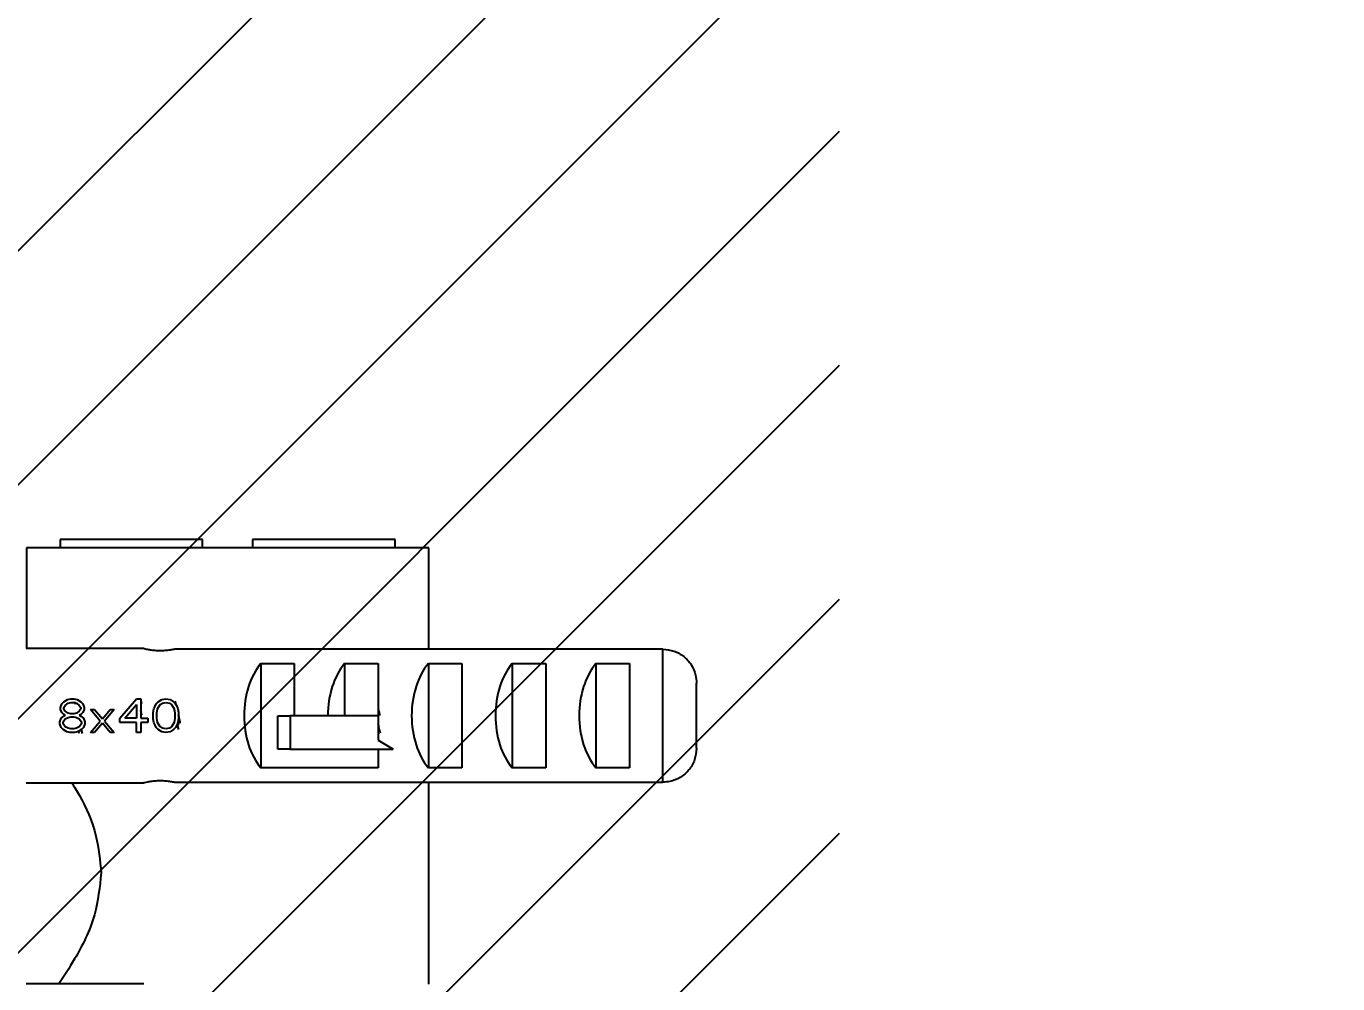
# Model space of a CAD drawing. Header units: millimetres. Extents: x 6110 to 6704, y -2661 to -1821.
# Drawn here: x 6597.88 to 6617.45, y -2364.52 to -2350.23 of the extents above; entities that cross this region are included whole.
import ezdxf

# ---------------------------------------------------------------- set-up
doc = ezdxf.new("R2010")
doc.units = ezdxf.units.MM
doc.header["$LTSCALE"] = 0.1
doc.layers.get('0').update_dxf_attribs({"lineweight": 15})
doc.layers.add('DIM', color=3, linetype='Continuous', lineweight=9)
doc.layers.add('hatch', color=2, linetype='Continuous')
doc.styles.get("Standard").update_dxf_attribs({"font": 'arial.ttf'})
doc.dimstyles.new('ISO-25', dxfattribs={"dimtxt": 2.5, "dimasz": 2.5, "dimexe": 1.25, "dimexo": 0.625, "dimtad": 1, "dimlfac": 5, "dimtxsty": 'Standard', "dimcen": 2.5, "dimadec": 0, "dimazin": 0, "dimtfac": 1, "dimtmove": 0, "dimatfit": 3, "dimfxl": 0, "dimarcsym": 0})

# ---------------------------------------------------------------- blocks, each defined once
blk = doc.blocks.new('*D40')
at = {"layer": 'Defpoints', "color": 0}
for p in [(6596.348, -2347.331), (6596.856, -2367.956), (6635.767, -2367.956)]:
    blk.add_point(p, dxfattribs=at)
at = {"layer": 'DIM', "color": 0, "lineweight": -2}
for p, q in [((6596.973, -2347.331), (6637.017, -2347.331)), ((6635.767, -2351.331), (6635.767, -2363.956)), ((6597.481, -2367.956), (6637.017, -2367.956))]:
    blk.add_line(p, q, dxfattribs=at)
at = {"layer": 'DIM', "color": 0}
for points in [[(6635.101, -2351.331), (6636.434, -2351.331), (6635.767, -2347.331)], [(6635.101, -2363.956), (6636.434, -2363.956), (6635.767, -2367.956)]]:
    blk.add_solid(points, dxfattribs=at)
at = {"layer": 'DIM', "color": 0, "insert": (6632.739, -2357.644), "char_height": 4, "attachment_point": 5, "rotation": 90}
blk.add_mtext('82,5', dxfattribs=at)

msp = doc.modelspace()

# ---------------------------------------------------------------- hatches: boundary and pattern name
at = {"layer": 'hatch'}
h = msp.add_hatch(dxfattribs=at)
h.set_pattern_fill('ANSI31', color=256, scale=0.777568)
h.set_pattern_definition([(45, (5809.2703, -2562.4971), (-1.7456907, 1.7456907), [])])
edge = h.paths.add_edge_path()
edge.add_spline(control_points=[(6597.4753, -2327.6311), (6597.5331, -2327.6451), (6597.6353, -2327.6615), (6597.7761, -2327.6615), (6597.8566, -2327.6514), (6597.8936, -2327.6448)], knot_values=[0, 0, 0, 0, 0.4237752, 0.7322165, 1, 1, 1, 1], degree=3, periodic=0)
edge.add_line((6597.5166, -2327.6369), (6597.9333, -2327.6369))
edge.add_arc((6597.7003, -2326.5693), 1.0927, 280.19055, 282.31636, ccw=False)
edge.add_spline(control_points=[(6597.8936, -2327.6448), (6597.8566, -2327.6514), (6597.7761, -2327.6615), (6597.6353, -2327.6615), (6597.5331, -2327.6451), (6597.4753, -2327.6311)], knot_values=[0, 0, 0, 0, 0.2677835, 0.5762248, 1, 1, 1, 1], degree=3, periodic=0)
edge.add_line((6597.4668, -2327.6762), (6597.4668, -2329.6212))
edge.add_line((6597.4668, -2329.6212), (6597.5166, -2329.6212))
edge.add_spline(control_points=[(6597.8936, -2329.6133), (6597.8566, -2329.6067), (6597.7761, -2329.5966), (6597.6353, -2329.5966), (6597.5331, -2329.613), (6597.4753, -2329.627)], knot_values=[0, 0, 0, 0, 0.2677887, 0.5762346, 1, 1, 1, 1], degree=3, periodic=0)
edge.add_line((6600.0995, -2329.4097), (6600.2847, -2329.4097))
edge.add_ellipse((6599.6335, -2328.629), major_axis=(0, -1), ratio=0.6666667, start_angle=218.68219, end_angle=321.31781, ccw=False)
edge.add_line((6598.6491, -2327.6369), (6597.5166, -2327.6369))
edge.add_spline(control_points=[(6597.4753, -2327.6311), (6597.5331, -2327.6451), (6597.6353, -2327.6615), (6597.7761, -2327.6615), (6597.8566, -2327.6514), (6597.8936, -2327.6448)], knot_values=[0, 0, 0, 0, 0.4237752, 0.7322165, 1, 1, 1, 1], degree=3, periodic=0)
edge.add_arc((6597.7003, -2326.5693), 1.0927, 280.19055, 282.31636)
edge.add_line((6597.9333, -2327.6369), (6605.717, -2327.6369))
edge.add_line((6605.717, -2327.6369), (6605.717, -2329.6212))
edge.add_line((6605.717, -2329.6212), (6597.5166, -2329.6212))
edge.add_spline(control_points=[(6597.8936, -2329.6133), (6597.8566, -2329.6067), (6597.7761, -2329.5966), (6597.6353, -2329.5966), (6597.5331, -2329.613), (6597.4753, -2329.627)], knot_values=[0, 0, 0, 0, 0.2677887, 0.5762346, 1, 1, 1, 1], degree=3, periodic=0)
edge.add_line((6597.4753, -2329.627), (6597.4668, -2329.6291))
edge.add_line((6597.4668, -2329.6291), (6597.4668, -2342.6294))
edge.add_line((6597.4668, -2342.6294), (6597.4753, -2342.6314))
edge.add_spline(control_points=[(6597.4753, -2342.6314), (6597.5331, -2342.6454), (6597.6353, -2342.6618), (6597.7761, -2342.6618), (6597.8566, -2342.6518), (6597.8936, -2342.6451)], knot_values=[0, 0, 0, 0, 0.4237752, 0.7322165, 1, 1, 1, 1], degree=3, periodic=0)
edge.add_line((6597.5166, -2342.6372), (6597.9333, -2342.6372))
edge.add_arc((6597.7003, -2341.5697), 1.0927, 280.19055, 282.31636, ccw=False)
edge.add_spline(control_points=[(6597.8936, -2342.6451), (6597.8566, -2342.6518), (6597.7761, -2342.6618), (6597.6353, -2342.6618), (6597.5331, -2342.6454), (6597.4753, -2342.6314)], knot_values=[0, 0, 0, 0, 0.2677835, 0.5762248, 1, 1, 1, 1], degree=3, periodic=0)
edge.add_line((6597.4668, -2342.6765), (6597.4668, -2344.6216))
edge.add_line((6597.4668, -2344.6216), (6597.5166, -2344.6216))
edge.add_spline(control_points=[(6597.8936, -2344.6136), (6597.8566, -2344.607), (6597.7761, -2344.5969), (6597.6353, -2344.5969), (6597.5331, -2344.6133), (6597.4753, -2344.6273)], knot_values=[0, 0, 0, 0, 0.2677887, 0.5762346, 1, 1, 1, 1], degree=3, periodic=0)
edge.add_line((6599.0317, -2344.41), (6599.2169, -2344.41))
edge.add_ellipse((6599.6335, -2343.6294), major_axis=(0, -1), ratio=0.6666667, start_angle=218.68219, end_angle=321.31781, ccw=False)
edge.add_line((6598.6491, -2342.6372), (6597.5166, -2342.6372))
edge.add_spline(control_points=[(6597.4753, -2342.6314), (6597.5331, -2342.6454), (6597.6353, -2342.6618), (6597.7761, -2342.6618), (6597.8566, -2342.6518), (6597.8936, -2342.6451)], knot_values=[0, 0, 0, 0, 0.4237752, 0.7322165, 1, 1, 1, 1], degree=3, periodic=0)
edge.add_arc((6597.7003, -2341.5697), 1.0927, 280.19055, 282.31636)
edge.add_line((6597.9333, -2342.6372), (6605.717, -2342.6372))
edge.add_line((6605.717, -2342.6372), (6605.717, -2344.6216))
edge.add_line((6605.717, -2344.6216), (6597.5166, -2344.6216))
edge.add_spline(control_points=[(6597.8936, -2344.6136), (6597.8566, -2344.607), (6597.7761, -2344.5969), (6597.6353, -2344.5969), (6597.5331, -2344.6133), (6597.4753, -2344.6273)], knot_values=[0, 0, 0, 0, 0.2677887, 0.5762346, 1, 1, 1, 1], degree=3, periodic=0)
edge.add_line((6597.4753, -2344.6273), (6597.4668, -2344.6294))
edge.add_line((6597.4668, -2344.6294), (6597.4668, -2580.4433))
edge.add_line((6597.4668, -2580.4433), (6610.0143, -2580.4433))
edge.add_line((6610.0143, -2580.4433), (6610.0143, -2004.0771))
edge.add_line((6610.0143, -2004.0771), (6597.4668, -2004.0771))
edge.add_line((6597.4668, -2004.0771), (6597.4668, -2327.629))
edge.add_line((6597.4668, -2327.629), (6597.4753, -2327.6311))

# ---------------------------------------------------------------- linework, layer by layer
at = {"linetype": 'Continuous', "lineweight": 25}
for p, q in [((6598.386, -2357.8854), (6598.386, -2358.0104)), ((6600.5127, -2357.8854), (6598.386, -2357.8854)), ((6600.5127, -2358.0104), (6600.5127, -2357.8854)), ((6601.2593, -2357.8854), (6601.2593, -2358.0104)), ((6603.386, -2357.8854), (6601.2593, -2357.8854)), ((6603.386, -2358.0104), (6603.386, -2357.8854)), ((6597.886, -2358.0104), (6597.886, -2359.5163)), ((6603.886, -2358.0104), (6597.886, -2358.0104)), ((6603.886, -2359.5241), (6603.886, -2358.0104)), ((6599.634, -2359.5163), (6597.8817, -2359.5163)), ((6607.3817, -2359.5241), (6600.0982, -2359.5241)), ((6607.3817, -2361.5084), (6607.3817, -2359.5241)), ((6601.3817, -2359.7356), (6601.8817, -2359.7356)), ((6601.3817, -2359.7356), (6601.3817, -2361.2969)), ((6601.8817, -2359.7356), (6601.8817, -2360.5163)), ((6602.6317, -2359.7356), (6602.6317, -2360.5163)), ((6602.6317, -2359.7356), (6603.1317, -2359.7356)), ((6603.1317, -2359.7356), (6603.1317, -2360.8805)), ((6603.8817, -2359.7356), (6603.8817, -2361.2969)), ((6603.8817, -2359.7356), (6604.3817, -2359.7356)), ((6604.3817, -2359.7356), (6604.3817, -2361.2969)), ((6605.1317, -2359.7356), (6605.1317, -2361.2969)), ((6605.1317, -2359.7356), (6605.6317, -2359.7356)), ((6605.6317, -2359.7356), (6605.6317, -2361.2969)), ((6606.3817, -2359.7356), (6606.8817, -2359.7356)), ((6606.3817, -2359.7356), (6606.3817, -2361.2969)), ((6606.8817, -2359.7356), (6606.8817, -2361.2969)), ((6607.8817, -2361.0004), (6607.8817, -2360.0321)), ((6598.4963, -2360.2769), (6598.5484, -2360.2663)), ((6598.5484, -2360.2663), (6598.5901, -2360.2663)), ((6598.5901, -2360.2663), (6598.6422, -2360.2769)), ((6599.2776, -2360.5535), (6599.5276, -2360.2663)), ((6599.5276, -2360.2663), (6599.5901, -2360.2663)), ((6599.5901, -2360.2663), (6599.5901, -2360.5535)), ((6599.9026, -2360.2769), (6599.9651, -2360.2663)), ((6599.9651, -2360.2663), (6600.0276, -2360.2769)), ((6598.3922, -2360.3939), (6598.413, -2360.3407)), ((6598.3922, -2360.4258), (6598.3922, -2360.3939)), ((6598.413, -2360.4684), (6598.3922, -2360.4258)), ((6598.413, -2360.3407), (6598.4442, -2360.3088)), ((6598.4442, -2360.3088), (6598.4963, -2360.2769)), ((6598.4442, -2360.3939), (6598.4651, -2360.362)), ((6598.4442, -2360.4152), (6598.4442, -2360.3939)), ((6598.4651, -2360.4471), (6598.4442, -2360.4152)), ((6598.4651, -2360.362), (6598.5067, -2360.3301)), ((6598.5067, -2360.479), (6598.4651, -2360.4471)), ((6598.5067, -2360.3301), (6598.5484, -2360.3194)), ((6598.5484, -2360.3194), (6598.5901, -2360.3194)), ((6598.5901, -2360.3194), (6598.6317, -2360.3301)), ((6598.6191, -2360.3518), (6598.608, -2360.3087)), ((6598.6317, -2360.3301), (6598.6734, -2360.362)), ((6598.6734, -2360.4471), (6598.6317, -2360.479)), ((6598.6422, -2360.2769), (6598.6942, -2360.3088)), ((6598.6734, -2360.362), (6598.6942, -2360.3939)), ((6598.6942, -2360.4152), (6598.6734, -2360.4471)), ((6598.6942, -2360.3088), (6598.7255, -2360.3407)), ((6598.6942, -2360.3939), (6598.6942, -2360.4152)), ((6598.7255, -2360.3407), (6598.7463, -2360.3939)), ((6598.7463, -2360.4258), (6598.7255, -2360.4684)), ((6598.7463, -2360.3939), (6598.7463, -2360.4258)), ((6598.9859, -2360.596), (6598.8401, -2360.4258)), ((6598.8401, -2360.4258), (6598.9026, -2360.4258)), ((6598.9026, -2360.4258), (6599.0172, -2360.5641)), ((6599.0172, -2360.5641), (6599.1317, -2360.4258)), ((6599.1942, -2360.4258), (6599.0484, -2360.596)), ((6599.1317, -2360.4258), (6599.1942, -2360.4258)), ((6599.3505, -2360.5535), (6599.5276, -2360.3514)), ((6599.5276, -2360.3514), (6599.5276, -2360.5535)), ((6599.6054, -2360.5104), (6599.5901, -2360.4401)), ((6599.7776, -2360.4684), (6599.788, -2360.4152)), ((6599.788, -2360.4152), (6599.7984, -2360.3833)), ((6599.7984, -2360.3833), (6599.8192, -2360.3407)), ((6599.8192, -2360.3407), (6599.8505, -2360.3088)), ((6599.8297, -2360.479), (6599.8401, -2360.4152)), ((6599.8401, -2360.4152), (6599.8817, -2360.3514)), ((6599.8505, -2360.3088), (6599.9026, -2360.2769)), ((6599.8817, -2360.3514), (6599.913, -2360.3301)), ((6599.913, -2360.3301), (6599.9651, -2360.3194)), ((6599.9651, -2360.3194), (6600.0172, -2360.3301)), ((6600.0172, -2360.3301), (6600.0484, -2360.3514)), ((6600.0276, -2360.2769), (6600.0797, -2360.3088)), ((6600.0484, -2360.3514), (6600.0901, -2360.4152)), ((6600.0797, -2360.3088), (6600.1109, -2360.3407)), ((6600.0819, -2360.4028), (6600.0915, -2360.4468)), ((6600.0901, -2360.4152), (6600.1005, -2360.479)), ((6600.097, -2360.3076), (6600.1039, -2360.3483)), ((6600.1222, -2360.3637), (6600.1061, -2360.3011)), ((6600.1109, -2360.3407), (6600.1317, -2360.3833)), ((6600.1317, -2360.3833), (6600.1422, -2360.4152)), ((6600.1422, -2360.4152), (6600.1526, -2360.4684)), ((6598.3817, -2360.6067), (6598.4026, -2360.5535)), ((6598.3817, -2360.6386), (6598.3817, -2360.6067)), ((6598.4026, -2360.6918), (6598.3817, -2360.6386)), ((6598.4026, -2360.5535), (6598.4442, -2360.5216)), ((6598.4442, -2360.5003), (6598.413, -2360.4684)), ((6598.4338, -2360.6067), (6598.4651, -2360.5641)), ((6598.4338, -2360.6386), (6598.4338, -2360.6067)), ((6598.4651, -2360.6811), (6598.4338, -2360.6386)), ((6598.4651, -2360.5109), (6598.4442, -2360.5003)), ((6598.4651, -2360.5109), (6598.4442, -2360.5216)), ((6598.4651, -2360.5641), (6598.5067, -2360.5428)), ((6598.5484, -2360.4897), (6598.5067, -2360.479)), ((6598.5067, -2360.5428), (6598.5484, -2360.5322)), ((6598.5901, -2360.4897), (6598.5484, -2360.4897)), ((6598.5484, -2360.5322), (6598.5901, -2360.5322)), ((6598.6317, -2360.479), (6598.5901, -2360.4897)), ((6598.5901, -2360.5322), (6598.6317, -2360.5428)), ((6598.6317, -2360.5428), (6598.6734, -2360.5641)), ((6598.6942, -2360.5003), (6598.6734, -2360.5109)), ((6598.6734, -2360.5109), (6598.6942, -2360.5216)), ((6598.6734, -2360.5641), (6598.7047, -2360.6067)), ((6598.7047, -2360.6386), (6598.6734, -2360.6811)), ((6598.7255, -2360.4684), (6598.6942, -2360.5003)), ((6598.6942, -2360.5216), (6598.7359, -2360.5535)), ((6598.7047, -2360.6067), (6598.7047, -2360.6386)), ((6598.7359, -2360.5535), (6598.7567, -2360.6067)), ((6598.7567, -2360.6386), (6598.7359, -2360.6918)), ((6598.7567, -2360.6067), (6598.7567, -2360.6386)), ((6598.8401, -2360.7663), (6598.9859, -2360.596)), ((6599.0172, -2360.628), (6598.9026, -2360.7663)), ((6599.1317, -2360.7663), (6599.0172, -2360.628)), ((6599.0484, -2360.596), (6599.1942, -2360.7663)), ((6599.2776, -2360.6173), (6599.2776, -2360.5535)), ((6599.5276, -2360.6173), (6599.2776, -2360.6173)), ((6599.5276, -2360.5535), (6599.3505, -2360.5535)), ((6599.5276, -2360.7663), (6599.5276, -2360.6173)), ((6599.5901, -2360.5535), (6599.6942, -2360.5535)), ((6599.6942, -2360.6173), (6599.5901, -2360.6173)), ((6599.5901, -2360.6173), (6599.5901, -2360.7663)), ((6599.6942, -2360.5535), (6599.6942, -2360.6173)), ((6599.7776, -2360.5641), (6599.7776, -2360.4684)), ((6599.788, -2360.6173), (6599.7776, -2360.5641)), ((6599.7984, -2360.6492), (6599.788, -2360.6173)), ((6599.8192, -2360.6918), (6599.7984, -2360.6492)), ((6599.8297, -2360.5535), (6599.8297, -2360.479)), ((6599.8401, -2360.6173), (6599.8297, -2360.5535)), ((6599.8817, -2360.6811), (6599.8401, -2360.6173)), ((6600.0901, -2360.6173), (6600.0484, -2360.6811)), ((6600.1005, -2360.5535), (6600.0901, -2360.6173)), ((6600.1005, -2360.479), (6600.1005, -2360.5535)), ((6600.1317, -2360.6492), (6600.1109, -2360.6918)), ((6600.1422, -2360.6173), (6600.1317, -2360.6492)), ((6600.1526, -2360.5641), (6600.1422, -2360.6173)), ((6600.1451, -2360.6024), (6600.153, -2360.6503)), ((6600.1526, -2360.4684), (6600.1526, -2360.5641)), ((6601.6335, -2361.0163), (6601.6335, -2360.5163)), ((6601.6335, -2360.5163), (6601.8207, -2360.5163)), ((6601.8207, -2360.5163), (6601.8207, -2361.0163)), ((6603.1317, -2360.5163), (6601.8207, -2360.5163)), ((6598.4338, -2360.7237), (6598.4026, -2360.6918)), ((6598.4859, -2360.7556), (6598.4338, -2360.7237)), ((6598.5067, -2360.7024), (6598.4651, -2360.6811)), ((6598.538, -2360.7663), (6598.4859, -2360.7556)), ((6598.5484, -2360.7131), (6598.5067, -2360.7024)), ((6598.6005, -2360.7663), (6598.538, -2360.7663)), ((6598.5901, -2360.7131), (6598.5484, -2360.7131)), ((6598.6317, -2360.7024), (6598.5901, -2360.7131)), ((6598.6526, -2360.7556), (6598.6005, -2360.7663)), ((6598.6734, -2360.6811), (6598.6317, -2360.7024)), ((6598.7047, -2360.7237), (6598.6526, -2360.7556)), ((6598.6567, -2360.7333), (6598.6683, -2360.7786)), ((6598.7188, -2360.7837), (6598.6991, -2360.7068)), ((6598.7359, -2360.6918), (6598.7047, -2360.7237)), ((6598.9026, -2360.7663), (6598.8401, -2360.7663)), ((6599.1942, -2360.7663), (6599.1317, -2360.7663)), ((6599.5901, -2360.7663), (6599.5276, -2360.7663)), ((6599.8505, -2360.7237), (6599.8192, -2360.6918)), ((6599.9026, -2360.7556), (6599.8505, -2360.7237)), ((6599.913, -2360.7024), (6599.8817, -2360.6811)), ((6599.9651, -2360.7663), (6599.9026, -2360.7556)), ((6599.9651, -2360.7131), (6599.913, -2360.7024)), ((6600.0172, -2360.7024), (6599.9651, -2360.7131)), ((6600.0276, -2360.7556), (6599.9651, -2360.7663)), ((6600.0484, -2360.6811), (6600.0172, -2360.7024)), ((6600.0797, -2360.7237), (6600.0276, -2360.7556)), ((6600.1109, -2360.6918), (6600.0797, -2360.7237)), ((6601.8207, -2361.0163), (6601.6335, -2361.0163)), ((6601.8207, -2361.0163), (6603.3551, -2361.0163)), ((6603.1317, -2360.8805), (6603.3551, -2361.0163)), ((6603.1317, -2361.0163), (6603.1317, -2361.2969)), ((6603.1317, -2361.2969), (6601.3817, -2361.2969)), ((6604.3817, -2361.2969), (6603.8817, -2361.2969)), ((6605.6317, -2361.2969), (6605.1317, -2361.2969)), ((6606.8817, -2361.2969), (6606.3817, -2361.2969)), ((6597.8817, -2361.5163), (6599.634, -2361.5163)), ((6600.0982, -2361.5084), (6607.3817, -2361.5084)), ((6603.886, -2364.5241), (6603.886, -2361.5084)), ((6603.886, -2361.5107), (6607.3817, -2361.5107)), ((6599.634, -2364.5163), (6597.8817, -2364.5163))]:
    msp.add_line(p, q, dxfattribs=at)
for centre, end_param in [((6601.7984, -2360.5163), 2.4664611), ((6603.0484, -2360.5163), 1.5707963), ((6604.2984, -2360.5163), 2.4664611), ((6605.5484, -2360.5163), 2.4664611), ((6606.7984, -2360.5163), 2.4664611)]:
    msp.add_ellipse(centre, major_axis=(0, 1), ratio=0.6666667, start_param=0.6751315, end_param=end_param, dxfattribs=at)
for points, knots in [([(6600.0982, -2359.5241), (6600.0817, -2359.5275), (6600.0486, -2359.5345), (6599.9734, -2359.5448), (6599.8901, -2359.5492), (6599.8065, -2359.5462), (6599.7317, -2359.5372), (6599.6732, -2359.5262), (6599.6368, -2359.5175), (6599.6349, -2359.517), (6599.634, -2359.5168)], [0, 0, 0, 0, 0.1300289, 0.2600578, 0.3891583, 0.5145615, 0.6393727, 0.7675076, 0.8977935, 1, 1, 1, 1]), ([(6607.3817, -2359.5241), (6607.4376, -2359.5296), (6607.5492, -2359.5406), (6607.6981, -2359.6263), (6607.811, -2359.7527), (6607.8726, -2359.8958), (6607.8791, -2359.9921), (6607.8817, -2360.0321)], [0, 0, 0, 0, 0.2113759, 0.4227368, 0.6345563, 0.8478636, 1, 1, 1, 1]), ([(6599.5891, -2360.2663), (6599.5907, -2360.274), (6599.5947, -2360.2928), (6599.5987, -2360.3178), (6599.601, -2360.3324)], [0, 0, 0, 0, 0.4159567, 1, 1, 1, 1]), ([(6603.1317, -2360.4065), (6603.1353, -2360.422), (6603.1433, -2360.4567), (6603.1513, -2360.4948), (6603.1557, -2360.5159)], [0, 0, 0, 0, 0.4458198, 1, 1, 1, 1]), ([(6600.1341, -2360.6421), (6600.1355, -2360.6489), (6600.1421, -2360.6795), (6600.1486, -2360.7033), (6600.1538, -2360.7218)], [0, 0, 0, 0, 0.2205217, 1, 1, 1, 1]), ([(6600.18, -2360.6284), (6600.1789, -2360.6235), (6600.171, -2360.5891), (6600.1619, -2360.544), (6600.1538, -2360.5072), (6600.1526, -2360.5015)], [0, 0, 0, 0, 0.1231138, 0.8653396, 1, 1, 1, 1]), ([(6603.1685, -2360.7766), (6603.1619, -2360.7545), (6603.1497, -2360.7132), (6603.1374, -2360.6569), (6603.1317, -2360.6307)], [0, 0, 0, 0, 0.533934, 1, 1, 1, 1]), ([(6607.8817, -2361.0004), (6607.876, -2361.0592), (6607.8647, -2361.1766), (6607.7747, -2361.3311), (6607.644, -2361.4445), (6607.5049, -2361.5009), (6607.4153, -2361.5064), (6607.3817, -2361.5084)], [0, 0, 0, 0, 0.22268064, 0.44431821, 0.65969897, 0.87243654, 1, 1, 1, 1]), ([(6598.5602, -2361.5163), (6598.5985, -2361.5773), (6598.7365, -2361.7974), (6598.9439, -2362.2578), (6598.983, -2362.6751), (6599.0004, -2362.8603)], [0, 0, 0, 0, 0.1758291, 0.6342065, 1, 1, 1, 1]), ([(6599.634, -2361.5157), (6599.6333, -2361.5159), (6599.6291, -2361.5169), (6599.6484, -2361.5121), (6599.6909, -2361.5026), (6599.7574, -2361.4915), (6599.8378, -2361.4843), (6599.9228, -2361.4842), (6600.0016, -2361.491), (6600.0617, -2361.5007), (6600.0877, -2361.5062), (6600.0982, -2361.5084)], [0, 0, 0, 0, 0.0257498, 0.1505776, 0.2761286, 0.405069, 0.5350689, 0.661861, 0.7862106, 0.9126426, 1, 1, 1, 1]), ([(6599.0004, -2362.8603), (6598.9774, -2363.0732), (6598.9263, -2363.5471), (6598.6342, -2364.1144), (6598.4467, -2364.3986), (6598.3691, -2364.5163)], [0, 0, 0, 0, 0.3234719, 0.7199536, 1, 1, 1, 1])]:
    msp.add_open_spline(points, degree=3, knots=knots, dxfattribs=at)

# ---------------------------------------------------------------- dimensions: what is measured, and where the dimension line sits
at = {"layer": 'DIM'}
dim = msp.add_linear_dim(base=(6635.7674, -2367.956), p1=(6596.3479, -2347.331), p2=(6596.8557, -2367.956), angle=90, dimstyle='ISO-25', override={"dimtxt": 4, "dimasz": 4, "dimlfac": 4, "dimadec": 1, "dimfxl": 1.25}, dxfattribs=at)
dim.commit()
dim.dimension.update_dxf_attribs({"geometry": '*D40', "text_midpoint": (6632.7386, -2357.6435)})

doc.saveas('drawing.dxf')
